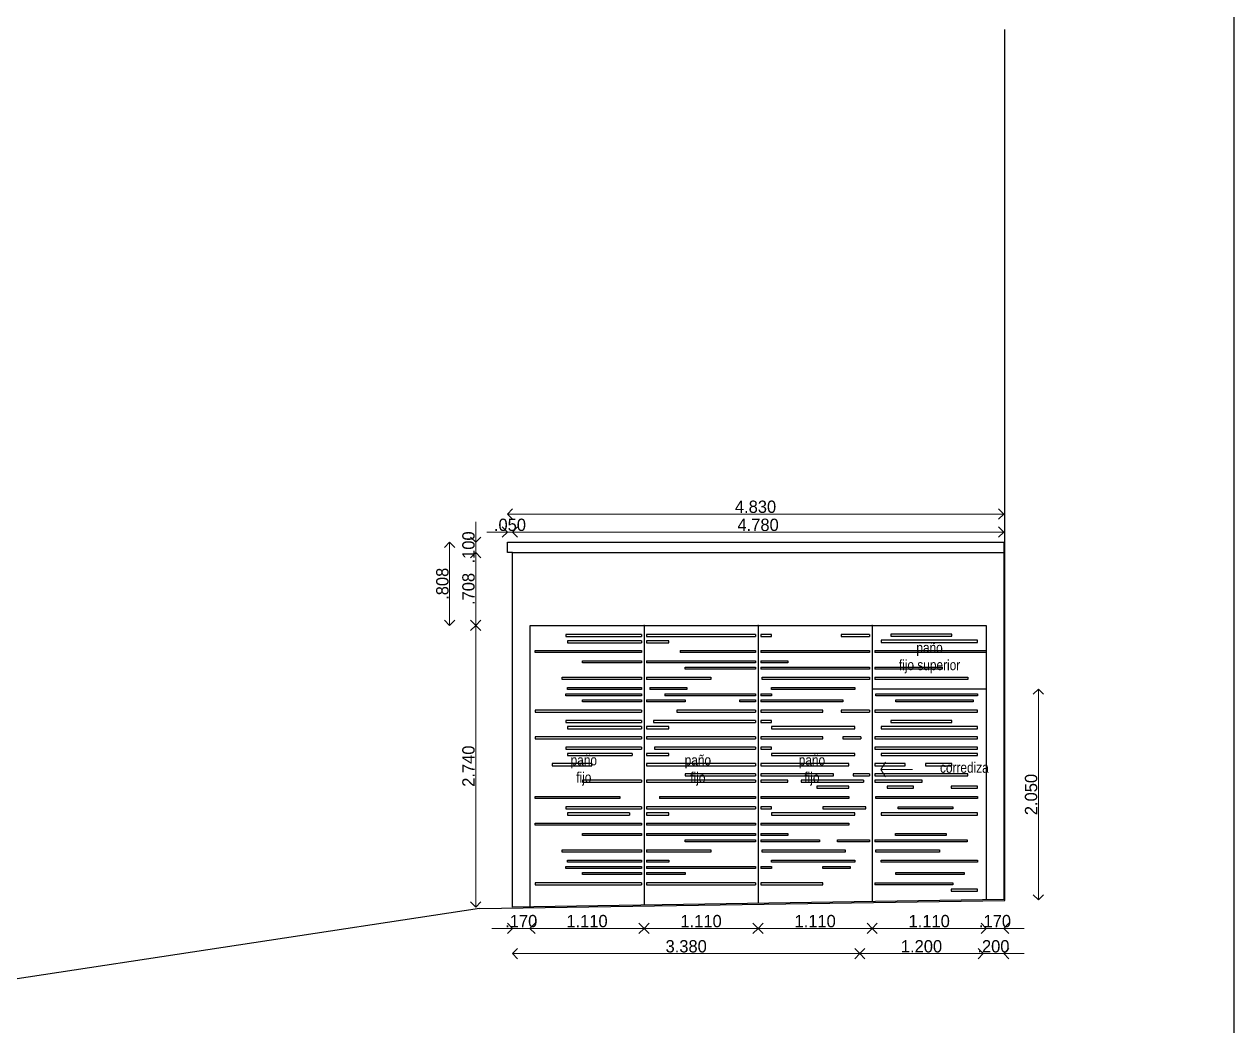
# Model space of a CAD drawing. Header units: millimetres. Extents: x 237 to 802, y 86 to 296.
# Drawn here: x 387.86 to 399.63, y 185.73 to 195.47 of the extents above; entities that cross this region are included whole.
import ezdxf

# ---------------------------------------------------------------- set-up
doc = ezdxf.new("R2010")
doc.units = ezdxf.units.MM
doc.layers.get('Defpoints').update_dxf_attribs({"color": 254})
doc.layers.add('000-COTAS ACUMULADAS', color=12, linetype='Continuous', lineweight=9)
doc.layers.add('cotas', color=154, linetype='Continuous', lineweight=5)
doc.layers.add('01-MUROS', color=6, linetype='Continuous')
doc.layers.add('02-CARPINTERÍAS', color=9, linetype='Continuous')
doc.styles.add('arial1', font='arial.ttf', dxfattribs={"height": 0.002})
doc.dimstyles.new('ann linear', dxfattribs={"dimtxt": 0.12, "dimasz": 0.1, "dimexe": 0.01, "dimexo": 0.01, "dimgap": 0.01, "dimtad": 1, "dimzin": 4, "dimdsep": 46, "dimtxsty": 'Standard', "dimblk": 'OPEN90', "dimcen": 0.1, "dimse1": 1, "dimse2": 1, "dimclrd": 256, "dimclre": 1, "dimclrt": 256, "dimadec": 0, "dimazin": 0, "dimtfac": 1, "dimtix": 1, "dimtmove": 0, "dimatfit": 3, "dimldrblk": 'DOT', "dimfxl": 0, "dimtolj": 1, "dimtzin": 0, "dimlwd": -1, "dimarcsym": 0})

# ---------------------------------------------------------------- blocks, each defined once
blk = doc.blocks.new('_OPEN90')
at = {"color": 0, "linetype": 'ByBlock'}
for p, q in [((0, 0), (-1, 0)), ((-0.5, 0.5), (0, 0)), ((0, 0), (-0.5, -0.5))]:
    blk.add_line(p, q, dxfattribs=at)
blk = doc.blocks.new('*D295')
at = {"layer": 'cotas'}
blk.add_line((392.658, 190.709), (397.288, 190.709), dxfattribs=at)
at = {"layer": 'Defpoints', "color": 0}
for p in [(397.388, 190.709), (392.558, 190.434), (397.388, 190.434)]:
    blk.add_point(p, dxfattribs=at)
at = {"layer": 'cotas', "xscale": 0.1, "yscale": 0.1, "zscale": 0.1, "rotation": 180}
blk.add_blockref('_OPEN90', (392.558, 190.709), dxfattribs=at)
at = {"layer": 'cotas', "xscale": 0.1, "yscale": 0.1, "zscale": 0.1}
blk.add_blockref('_OPEN90', (397.388, 190.709), dxfattribs=at)
at = {"layer": 'cotas', "insert": (394.973, 190.779), "char_height": 0.12, "attachment_point": 5}
blk.add_mtext('\\A1;4.830', dxfattribs=at)
blk = doc.blocks.new('_DOT')
at = {"color": 0, "linetype": 'ByBlock', "lineweight": -2}
blk.add_line((-0.5, 0), (-1, 0), dxfattribs=at)
at = {"color": 0, "linetype": 'ByBlock', "lineweight": -2, "const_width": 0.5}
blk.add_lwpolyline([(-0.25, 0, 1), (0.25, 0, 1)], format="xyb", close=True, dxfattribs=at)
blk = doc.blocks.new('*D296')
at = {"layer": 'cotas'}
blk.add_line((397.288, 190.533), (392.708, 190.533), dxfattribs=at)
at = {"layer": 'Defpoints', "color": 0}
for p in [(392.608, 190.533), (397.388, 190.434), (392.608, 190.334)]:
    blk.add_point(p, dxfattribs=at)
at = {"layer": 'cotas', "xscale": 0.1, "yscale": 0.1, "zscale": 0.1, "rotation": 180}
blk.add_blockref('_OPEN90', (392.608, 190.533), dxfattribs=at)
at = {"layer": 'cotas', "xscale": 0.1, "yscale": 0.1, "zscale": 0.1}
blk.add_blockref('_OPEN90', (397.388, 190.533), dxfattribs=at)
at = {"layer": 'cotas', "insert": (394.998, 190.603), "char_height": 0.12, "attachment_point": 5}
blk.add_mtext('\\A1;4.780', dxfattribs=at)
blk = doc.blocks.new('*D297')
at = {"layer": 'cotas'}
for p, q in [((392.458, 190.533), (392.358, 190.533)), ((392.608, 190.533), (392.558, 190.533)), ((392.708, 190.533), (392.808, 190.533))]:
    blk.add_line(p, q, dxfattribs=at)
at = {"layer": 'Defpoints', "color": 0}
for p in [(392.558, 190.533), (392.558, 190.434), (392.608, 190.334)]:
    blk.add_point(p, dxfattribs=at)
at = {"layer": 'cotas', "xscale": 0.1, "yscale": 0.1, "zscale": 0.1}
blk.add_blockref('_OPEN90', (392.558, 190.533), dxfattribs=at)
at = {"layer": 'cotas', "xscale": 0.1, "yscale": 0.1, "zscale": 0.1, "rotation": 180}
blk.add_blockref('_OPEN90', (392.608, 190.533), dxfattribs=at)
at = {"layer": 'cotas', "insert": (392.583, 190.603), "char_height": 0.12, "attachment_point": 5}
blk.add_mtext('\\A1;.050', dxfattribs=at)
blk = doc.blocks.new('*D298')
at = {"layer": 'cotas'}
blk.add_line((392.25, 186.986), (392.25, 189.526), dxfattribs=at)
at = {"layer": 'Defpoints', "color": 0}
for p in [(392.25, 189.626), (392.778, 189.626), (392.608, 186.886)]:
    blk.add_point(p, dxfattribs=at)
at = {"layer": 'cotas', "xscale": 0.1, "yscale": 0.1, "zscale": 0.1}
for p, rotation in [((392.25, 189.626), 90), ((392.25, 186.886), 270)]:
    blk.add_blockref('_OPEN90', p, dxfattribs=dict(at, rotation=rotation))
at = {"layer": 'cotas', "insert": (392.18, 188.256), "char_height": 0.12, "attachment_point": 5, "rotation": 90}
blk.add_mtext('\\A1;2.740', dxfattribs=at)
blk = doc.blocks.new('*D299')
at = {"layer": 'cotas'}
for p, q in [((392.25, 190.534), (392.25, 190.634)), ((392.25, 190.334), (392.25, 190.434)), ((392.25, 190.234), (392.25, 190.134))]:
    blk.add_line(p, q, dxfattribs=at)
at = {"layer": 'Defpoints', "color": 0}
for p in [(392.25, 190.434), (392.558, 190.434), (392.608, 190.334)]:
    blk.add_point(p, dxfattribs=at)
at = {"layer": 'cotas', "xscale": 0.1, "yscale": 0.1, "zscale": 0.1}
for p, rotation in [((392.25, 190.434), 270), ((392.25, 190.334), 90)]:
    blk.add_blockref('_OPEN90', p, dxfattribs=dict(at, rotation=rotation))
at = {"layer": 'cotas', "insert": (392.18, 190.384), "char_height": 0.12, "attachment_point": 5, "rotation": 90}
blk.add_mtext('\\A1;.100', dxfattribs=at)
blk = doc.blocks.new('*D279')
at = {"layer": 'cotas'}
blk.add_line((397.725, 187.055), (397.725, 188.905), dxfattribs=at)
at = {"layer": 'Defpoints', "color": 0}
for p in [(397.188, 189.005), (397.725, 189.005), (397.188, 186.955)]:
    blk.add_point(p, dxfattribs=at)
at = {"layer": 'cotas', "xscale": 0.1, "yscale": 0.1, "zscale": 0.1}
for p, rotation in [((397.725, 189.005), 90), ((397.725, 186.955), 270)]:
    blk.add_blockref('_OPEN90', p, dxfattribs=dict(at, rotation=rotation))
at = {"layer": 'cotas', "insert": (397.655, 187.98), "char_height": 0.12, "attachment_point": 5, "rotation": 90}
blk.add_mtext('\\A1;2.050', dxfattribs=at)
blk = doc.blocks.new('*D280')
at = {"layer": 'cotas'}
blk.add_line((396.088, 186.433), (397.088, 186.433), dxfattribs=at)
at = {"layer": 'Defpoints', "color": 0}
for p in [(395.988, 189.005), (397.188, 189.005), (397.188, 186.433)]:
    blk.add_point(p, dxfattribs=at)
at = {"layer": 'cotas', "xscale": 0.1, "yscale": 0.1, "zscale": 0.1, "rotation": 180}
blk.add_blockref('_OPEN90', (395.988, 186.433), dxfattribs=at)
at = {"layer": 'cotas', "xscale": 0.1, "yscale": 0.1, "zscale": 0.1}
blk.add_blockref('_OPEN90', (397.188, 186.433), dxfattribs=at)
at = {"layer": 'cotas', "insert": (396.588, 186.503), "char_height": 0.12, "attachment_point": 5}
blk.add_mtext('\\A1;1.200', dxfattribs=at)
blk = doc.blocks.new('*D300')
at = {"layer": 'cotas'}
for p, q in [((397.088, 186.433), (396.988, 186.433)), ((397.188, 186.433), (397.388, 186.433)), ((397.488, 186.433), (397.588, 186.433))]:
    blk.add_line(p, q, dxfattribs=at)
at = {"layer": 'Defpoints', "color": 0}
for p in [(397.188, 189.005), (397.388, 186.958), (397.388, 186.433)]:
    blk.add_point(p, dxfattribs=at)
at = {"layer": 'cotas', "xscale": 0.1, "yscale": 0.1, "zscale": 0.1}
blk.add_blockref('_OPEN90', (397.188, 186.433), dxfattribs=at)
at = {"layer": 'cotas', "xscale": 0.1, "yscale": 0.1, "zscale": 0.1, "rotation": 180}
blk.add_blockref('_OPEN90', (397.388, 186.433), dxfattribs=at)
at = {"layer": 'cotas', "insert": (397.288, 186.503), "char_height": 0.12, "attachment_point": 5}
blk.add_mtext('\\A1;.200', dxfattribs=at)
blk = doc.blocks.new('*D281')
at = {"layer": 'cotas'}
blk.add_line((395.888, 186.433), (392.708, 186.433), dxfattribs=at)
at = {"layer": 'Defpoints', "color": 0}
for p in [(395.988, 189.005), (392.608, 186.886), (392.608, 186.433)]:
    blk.add_point(p, dxfattribs=at)
at = {"layer": 'cotas', "xscale": 0.1, "yscale": 0.1, "zscale": 0.1, "rotation": 180}
blk.add_blockref('_OPEN90', (392.608, 186.433), dxfattribs=at)
at = {"layer": 'cotas', "xscale": 0.1, "yscale": 0.1, "zscale": 0.1}
blk.add_blockref('_OPEN90', (395.988, 186.433), dxfattribs=at)
at = {"layer": 'cotas', "insert": (394.298, 186.503), "char_height": 0.12, "attachment_point": 5}
blk.add_mtext('\\A1;3.380', dxfattribs=at)
blk = doc.blocks.new('*D324')
at = {"layer": 'cotas'}
blk.add_line((393.788, 186.678), (392.878, 186.678), dxfattribs=at)
at = {"layer": 'Defpoints', "color": 0}
for p in [(392.778, 187.101), (393.888, 187.101), (392.778, 186.678)]:
    blk.add_point(p, dxfattribs=at)
at = {"layer": 'cotas', "xscale": 0.1, "yscale": 0.1, "zscale": 0.1, "rotation": 180}
blk.add_blockref('_OPEN90', (392.778, 186.678), dxfattribs=at)
at = {"layer": 'cotas', "xscale": 0.1, "yscale": 0.1, "zscale": 0.1}
blk.add_blockref('_OPEN90', (393.888, 186.678), dxfattribs=at)
at = {"layer": 'cotas', "insert": (393.333, 186.748), "char_height": 0.12, "attachment_point": 5}
blk.add_mtext('\\A1;1.110', dxfattribs=at)
blk = doc.blocks.new('*D325')
at = {"layer": 'cotas'}
blk.add_line((393.988, 186.678), (394.898, 186.678), dxfattribs=at)
at = {"layer": 'Defpoints', "color": 0}
for p in [(393.888, 187.101), (394.998, 187.101), (394.998, 186.678)]:
    blk.add_point(p, dxfattribs=at)
at = {"layer": 'cotas', "xscale": 0.1, "yscale": 0.1, "zscale": 0.1, "rotation": 180}
blk.add_blockref('_OPEN90', (393.888, 186.678), dxfattribs=at)
at = {"layer": 'cotas', "xscale": 0.1, "yscale": 0.1, "zscale": 0.1}
blk.add_blockref('_OPEN90', (394.998, 186.678), dxfattribs=at)
at = {"layer": 'cotas', "insert": (394.443, 186.748), "char_height": 0.12, "attachment_point": 5}
blk.add_mtext('\\A1;1.110', dxfattribs=at)
blk = doc.blocks.new('*D326')
at = {"layer": 'cotas'}
blk.add_line((395.098, 186.678), (396.008, 186.678), dxfattribs=at)
at = {"layer": 'Defpoints', "color": 0}
for p in [(394.998, 187.101), (396.108, 187.101), (396.108, 186.678)]:
    blk.add_point(p, dxfattribs=at)
at = {"layer": 'cotas', "xscale": 0.1, "yscale": 0.1, "zscale": 0.1, "rotation": 180}
blk.add_blockref('_OPEN90', (394.998, 186.678), dxfattribs=at)
at = {"layer": 'cotas', "xscale": 0.1, "yscale": 0.1, "zscale": 0.1}
blk.add_blockref('_OPEN90', (396.108, 186.678), dxfattribs=at)
at = {"layer": 'cotas', "insert": (395.553, 186.748), "char_height": 0.12, "attachment_point": 5}
blk.add_mtext('\\A1;1.110', dxfattribs=at)
blk = doc.blocks.new('*D327')
at = {"layer": 'cotas'}
blk.add_line((396.208, 186.678), (397.118, 186.678), dxfattribs=at)
at = {"layer": 'Defpoints', "color": 0}
for p in [(396.108, 187.101), (397.218, 186.955), (397.218, 186.678)]:
    blk.add_point(p, dxfattribs=at)
at = {"layer": 'cotas', "xscale": 0.1, "yscale": 0.1, "zscale": 0.1, "rotation": 180}
blk.add_blockref('_OPEN90', (396.108, 186.678), dxfattribs=at)
at = {"layer": 'cotas', "xscale": 0.1, "yscale": 0.1, "zscale": 0.1}
blk.add_blockref('_OPEN90', (397.218, 186.678), dxfattribs=at)
at = {"layer": 'cotas', "insert": (396.663, 186.748), "char_height": 0.12, "attachment_point": 5}
blk.add_mtext('\\A1;1.110', dxfattribs=at)
blk = doc.blocks.new('*D328')
at = {"layer": 'cotas'}
for p, q in [((397.118, 186.678), (397.018, 186.678)), ((397.218, 186.678), (397.388, 186.678)), ((397.488, 186.678), (397.588, 186.678))]:
    blk.add_line(p, q, dxfattribs=at)
at = {"layer": 'Defpoints', "color": 0}
for p in [(397.218, 186.955), (397.388, 186.958), (397.388, 186.678)]:
    blk.add_point(p, dxfattribs=at)
at = {"layer": 'cotas', "xscale": 0.1, "yscale": 0.1, "zscale": 0.1}
blk.add_blockref('_OPEN90', (397.218, 186.678), dxfattribs=at)
at = {"layer": 'cotas', "xscale": 0.1, "yscale": 0.1, "zscale": 0.1, "rotation": 180}
blk.add_blockref('_OPEN90', (397.388, 186.678), dxfattribs=at)
at = {"layer": 'cotas', "insert": (397.303, 186.748), "char_height": 0.12, "attachment_point": 5}
blk.add_mtext('\\A1;.170', dxfattribs=at)
blk = doc.blocks.new('*D285')
at = {"layer": 'cotas'}
for p, q in [((392.508, 186.678), (392.408, 186.678)), ((392.778, 186.678), (392.608, 186.678)), ((392.878, 186.678), (392.978, 186.678))]:
    blk.add_line(p, q, dxfattribs=at)
at = {"layer": 'Defpoints', "color": 0}
for p in [(392.778, 187.101), (392.608, 186.886), (392.608, 186.678)]:
    blk.add_point(p, dxfattribs=at)
at = {"layer": 'cotas', "xscale": 0.1, "yscale": 0.1, "zscale": 0.1}
blk.add_blockref('_OPEN90', (392.608, 186.678), dxfattribs=at)
at = {"layer": 'cotas', "xscale": 0.1, "yscale": 0.1, "zscale": 0.1, "rotation": 180}
blk.add_blockref('_OPEN90', (392.778, 186.678), dxfattribs=at)
at = {"layer": 'cotas', "insert": (392.693, 186.748), "char_height": 0.12, "attachment_point": 5}
blk.add_mtext('\\A1;.170', dxfattribs=at)
blk = doc.blocks.new('*D284')
at = {"layer": 'cotas'}
blk.add_line((392.25, 189.726), (392.25, 190.234), dxfattribs=at)
at = {"layer": 'Defpoints', "color": 0}
for p in [(392.25, 190.334), (392.608, 190.334), (392.778, 189.626)]:
    blk.add_point(p, dxfattribs=at)
at = {"layer": 'cotas', "xscale": 0.1, "yscale": 0.1, "zscale": 0.1}
for p, rotation in [((392.25, 190.334), 90), ((392.25, 189.626), 270)]:
    blk.add_blockref('_OPEN90', p, dxfattribs=dict(at, rotation=rotation))
at = {"layer": 'cotas', "insert": (392.18, 189.98), "char_height": 0.12, "attachment_point": 5, "rotation": 90}
blk.add_mtext('\\A1;.708', dxfattribs=at)
blk = doc.blocks.new('*D322')
at = {"layer": 'cotas'}
blk.add_line((391.996, 189.726), (391.996, 190.334), dxfattribs=at)
at = {"layer": 'Defpoints', "color": 0}
for p in [(391.996, 190.434), (392.778, 190.434), (392.778, 189.626)]:
    blk.add_point(p, dxfattribs=at)
at = {"layer": 'cotas', "xscale": 0.1, "yscale": 0.1, "zscale": 0.1}
for p, rotation in [((391.996, 190.434), 90), ((391.996, 189.626), 270)]:
    blk.add_blockref('_OPEN90', p, dxfattribs=dict(at, rotation=rotation))
at = {"layer": 'cotas', "insert": (391.926, 190.03), "char_height": 0.12, "attachment_point": 5, "rotation": 90}
blk.add_mtext('\\A1;.808', dxfattribs=at)

msp = doc.modelspace()

# ---------------------------------------------------------------- linework, layer by layer
at = {"layer": '000-COTAS ACUMULADAS'}
for points in [[(396.3249, 188.2241), (396.1921, 188.2241), (396.2384, 188.2949)], [(396.5013, 188.2241), (396.1921, 188.2241), (396.2384, 188.1532)]]:
    msp.add_lwpolyline(points, dxfattribs=at)
at = {"layer": '01-MUROS'}
for p, q in [((397.3984, 186.9481), (397.3984, 195.4234)), ((392.2884, 186.8709), (397.3984, 186.9481)), ((392.2884, 186.8709), (385.6984, 185.8709))]:
    msp.add_line(p, q, dxfattribs=at)
at = {"layer": '02-CARPINTERÍAS'}
for p, q in [((392.6084, 190.3338), (397.3884, 190.3338)), ((392.7784, 186.8883), (392.7784, 189.6257)), ((392.7784, 189.6257), (397.2184, 189.6257)), ((393.8634, 189.536), (393.8634, 189.516)), ((393.8884, 189.6257), (393.8884, 186.9051)), ((393.9134, 189.536), (393.9134, 189.516)), ((394.9734, 189.536), (394.9734, 189.516)), ((394.9984, 189.6257), (394.9984, 186.9219)), ((395.0234, 189.536), (395.0234, 189.516)), ((396.0834, 189.536), (396.0834, 189.516)), ((396.1084, 189.6257), (396.1084, 186.9386)), ((397.2184, 189.6257), (397.2184, 186.9554)), ((393.8634, 189.476), (393.8634, 189.456)), ((393.9134, 189.476), (393.9134, 189.456)), ((393.8634, 189.3807), (393.8634, 189.3607)), ((393.8634, 189.2807), (393.8634, 189.2607)), ((393.9134, 189.2807), (393.9134, 189.2607)), ((394.241, 189.3807), (394.241, 189.3607)), ((394.9734, 189.3807), (394.9734, 189.3607)), ((394.9734, 189.2807), (394.9734, 189.2607)), ((395.0234, 189.3807), (395.0234, 189.3607)), ((395.0234, 189.2807), (395.0234, 189.2607)), ((396.0834, 189.3807), (396.0834, 189.3607)), ((396.1334, 189.3807), (396.1334, 189.3607)), ((394.9734, 189.2207), (394.9734, 189.2007)), ((395.0234, 189.2207), (395.0234, 189.2007)), ((396.0834, 189.2207), (396.0834, 189.2007)), ((396.1334, 189.2207), (396.1334, 189.2007)), ((393.8634, 189.1207), (393.8634, 189.1007)), ((393.9134, 189.1207), (393.9134, 189.1007)), ((396.0834, 189.1207), (396.0834, 189.1007)), ((396.1334, 189.1207), (396.1334, 189.1007)), ((393.8634, 189.0207), (393.8634, 189.0007)), ((393.8634, 188.9607), (393.8634, 188.9407)), ((393.9457, 189.0207), (393.9457, 189.0007)), ((394.0906, 188.9607), (394.0906, 188.9407)), ((394.9734, 188.9607), (394.9734, 188.9407)), ((395.0234, 188.9607), (395.0234, 188.9407)), ((397.2184, 189.0054), (396.1084, 189.0054)), ((393.8634, 188.9007), (393.8634, 188.8807)), ((393.9134, 188.9007), (393.9134, 188.8807)), ((394.9734, 188.9007), (394.9734, 188.8807)), ((395.0234, 188.9007), (395.0234, 188.8807)), ((393.8634, 188.8007), (393.8634, 188.7807)), ((393.8634, 188.7007), (393.8634, 188.6807)), ((393.9796, 188.7007), (393.9796, 188.6807)), ((394.2077, 188.8007), (394.2077, 188.7807)), ((394.9734, 188.8007), (394.9734, 188.7807)), ((394.9734, 188.7007), (394.9734, 188.6807)), ((395.0234, 188.8007), (395.0234, 188.7807)), ((395.0234, 188.7007), (395.0234, 188.6807)), ((396.0834, 188.8007), (396.0834, 188.7807)), ((396.1334, 188.8007), (396.1334, 188.7807)), ((393.8634, 188.6407), (393.8634, 188.6207)), ((393.9134, 188.6407), (393.9134, 188.6207)), ((393.8634, 188.5407), (393.8634, 188.5207)), ((393.9134, 188.5407), (393.9134, 188.5207)), ((394.9734, 188.5407), (394.9734, 188.5207)), ((395.0234, 188.5407), (395.0234, 188.5207)), ((395.9969, 188.5407), (395.9969, 188.5207)), ((396.1334, 188.5407), (396.1334, 188.5207)), ((393.7732, 188.3807), (393.7732, 188.3607)), ((393.8634, 188.4407), (393.8634, 188.4207)), ((393.9134, 188.3807), (393.9134, 188.3607)), ((393.9904, 188.4407), (393.9904, 188.4207)), ((394.9734, 188.4407), (394.9734, 188.4207)), ((395.0234, 188.4407), (395.0234, 188.4207)), ((396.1334, 188.4407), (396.1334, 188.4207)), ((393.9134, 188.2807), (393.9134, 188.2607)), ((394.9734, 188.2807), (394.9734, 188.2607)), ((395.0234, 188.2807), (395.0234, 188.2607)), ((396.1334, 188.2807), (396.1334, 188.2607)), ((393.8634, 188.1207), (393.8634, 188.1007)), ((393.9134, 188.1207), (393.9134, 188.1007)), ((394.9734, 188.1807), (394.9734, 188.1607)), ((394.9734, 188.1207), (394.9734, 188.1007)), ((395.0234, 188.1807), (395.0234, 188.1607)), ((395.0234, 188.1207), (395.0234, 188.1007)), ((396.0233, 188.1207), (396.0233, 188.1007)), ((396.0834, 188.1807), (396.0834, 188.1607)), ((396.1334, 188.1807), (396.1334, 188.1607)), ((396.1334, 188.1207), (396.1334, 188.1007)), ((393.6508, 187.9607), (393.6508, 187.9407)), ((394.0386, 187.9607), (394.0386, 187.9407)), ((394.9734, 187.9607), (394.9734, 187.9407)), ((395.0234, 187.9607), (395.0234, 187.9407)), ((393.7466, 187.8007), (393.7466, 187.7807)), ((393.8634, 187.8607), (393.8634, 187.8407)), ((393.9134, 187.8607), (393.9134, 187.8407)), ((393.9134, 187.8007), (393.9134, 187.7807)), ((394.9734, 187.8607), (394.9734, 187.8407)), ((395.0234, 187.8607), (395.0234, 187.8407)), ((393.8634, 187.7007), (393.8634, 187.6807)), ((393.9134, 187.7007), (393.9134, 187.6807)), ((394.9734, 187.7007), (394.9734, 187.6807)), ((395.0234, 187.7007), (395.0234, 187.6807)), ((393.8634, 187.6007), (393.8634, 187.5807)), ((393.9134, 187.6007), (393.9134, 187.5807)), ((394.9734, 187.6007), (394.9734, 187.5807)), ((394.9734, 187.5407), (394.9734, 187.5207)), ((395.0234, 187.6007), (395.0234, 187.5807)), ((395.0234, 187.5407), (395.0234, 187.5207)), ((396.0834, 187.5407), (396.0834, 187.5207)), ((396.1334, 187.5407), (396.1334, 187.5207)), ((393.8634, 187.4407), (393.8634, 187.4207)), ((393.9134, 187.4407), (393.9134, 187.4207)), ((393.8634, 187.3407), (393.8634, 187.3207)), ((393.8634, 187.2807), (393.8634, 187.2607)), ((393.9134, 187.3407), (393.9134, 187.3207)), ((393.9134, 187.2807), (393.9134, 187.2607)), ((394.9734, 187.2807), (394.9734, 187.2607)), ((395.0234, 187.2807), (395.0234, 187.2607)), ((393.8634, 187.2207), (393.8634, 187.2007)), ((393.9134, 187.2207), (393.9134, 187.2007)), ((393.8634, 187.1207), (393.8634, 187.1007)), ((393.9134, 187.1207), (393.9134, 187.1007)), ((394.9734, 187.1207), (394.9734, 187.1007)), ((395.0234, 187.1207), (395.0234, 187.1007)), ((396.1334, 187.1207), (396.1334, 187.1007)), ((396.1334, 186.939), (396.1334, 186.9386)), ((393.9134, 186.9054), (393.9134, 186.9051)), ((395.0234, 186.9222), (395.0234, 186.9219))]:
    msp.add_line(p, q, dxfattribs=at)
for points in [[(359.7637, 203.1193), (399.6272, 203.1193), (399.6272, 172.9233), (359.7637, 172.9233)], [(397.3884, 186.958), (392.6084, 186.8857), (392.6084, 190.3338), (392.5584, 190.3338), (392.5584, 190.4338), (397.3884, 190.4338)], [(396.2904, 189.5204), (396.8827, 189.5204), (396.8827, 189.5404), (396.2904, 189.5404)], [(396.194, 189.4604), (397.1327, 189.4604), (397.1327, 189.4804), (396.194, 189.4804)], [(395.1284, 189.0207), (395.9384, 189.0207), (395.9384, 189.0007), (395.1284, 189.0007)], [(396.1425, 188.9607), (397.1327, 188.9607), (397.1327, 188.9407), (396.1425, 188.9407)], [(397.0902, 188.8807), (396.3396, 188.8807), (396.3396, 188.9007), (397.0902, 188.9007)], [(396.2904, 188.6807), (396.8827, 188.6807), (396.8827, 188.7007), (396.2904, 188.7007)], [(395.1284, 188.6207), (395.9384, 188.6207), (395.9384, 188.6407), (395.1284, 188.6407)], [(396.194, 188.6207), (397.1327, 188.6207), (397.1327, 188.6407), (396.194, 188.6407)], [(395.1284, 188.3607), (395.9384, 188.3607), (395.9384, 188.3807), (395.1284, 188.3807)], [(396.194, 188.3607), (397.1327, 188.3607), (397.1327, 188.3807), (396.194, 188.3807)], [(392.9928, 188.2607), (393.3784, 188.2607), (393.3784, 188.2807), (392.9928, 188.2807)], [(396.6256, 188.2607), (396.8828, 188.2607), (396.8828, 188.2807), (396.6256, 188.2807)], [(395.5684, 188.0407), (395.8812, 188.0407), (395.8812, 188.0607), (395.5684, 188.0607)], [(396.2542, 188.0407), (396.5114, 188.0407), (396.5114, 188.0607), (396.2542, 188.0607)], [(396.8756, 188.0407), (397.1328, 188.0407), (397.1328, 188.0607), (396.8756, 188.0607)], [(397.1327, 187.9407), (396.144, 187.9407), (396.144, 187.9607), (397.1327, 187.9607)], [(395.1284, 187.7807), (395.9384, 187.7807), (395.9384, 187.8007), (395.1284, 187.8007)], [(395.6284, 187.8407), (396.0451, 187.8407), (396.0451, 187.8607), (395.6284, 187.8607)], [(396.194, 187.7807), (397.1327, 187.7807), (397.1327, 187.8007), (396.194, 187.8007)], [(396.3622, 187.8607), (396.8931, 187.8607), (396.8931, 187.8407), (396.3622, 187.8407)], [(396.8269, 187.5807), (396.3358, 187.5807), (396.3358, 187.6007), (396.8269, 187.6007)], [(395.8442, 187.4207), (395.0384, 187.4207), (395.0384, 187.4407), (395.8442, 187.4407)], [(396.7619, 187.4207), (396.144, 187.4207), (396.144, 187.4407), (396.7619, 187.4407)], [(395.1284, 187.3407), (395.9384, 187.3407), (395.9384, 187.3207), (395.1284, 187.3207)], [(395.6284, 187.2807), (395.8949, 187.2807), (395.8949, 187.2607), (395.6284, 187.2607)], [(396.194, 187.3407), (397.1327, 187.3407), (397.1327, 187.3207), (396.194, 187.3207)], [(397.0046, 187.2007), (396.3396, 187.2007), (396.3396, 187.2207), (397.0046, 187.2207)], [(396.8756, 187.0407), (397.1328, 187.0407), (397.1328, 187.0607), (396.8756, 187.0607)]]:
    msp.add_lwpolyline(points, close=True, dxfattribs=at)
for points in [[(393.8634, 189.536), (393.1284, 189.536), (393.1284, 189.516), (393.8634, 189.516)], [(394.9734, 189.536), (393.9134, 189.536)], [(393.9134, 189.516), (394.9734, 189.516)], [(395.0234, 189.516), (395.1284, 189.516), (395.1284, 189.536), (395.0234, 189.536)], [(396.0834, 189.536), (395.8054, 189.536), (395.8054, 189.516), (396.0834, 189.516)], [(393.8634, 189.476), (393.1428, 189.476), (393.1428, 189.456), (393.8634, 189.456)], [(393.9134, 189.456), (394.1284, 189.456), (394.1284, 189.476), (393.9134, 189.476)], [(393.8634, 189.3607), (392.8284, 189.3607), (392.8284, 189.3807), (393.8634, 189.3807)], [(393.8634, 189.2607), (393.2884, 189.2607), (393.2884, 189.2807), (393.8634, 189.2807)], [(393.9134, 189.2807), (394.9734, 189.2807)], [(394.241, 189.3807), (394.9734, 189.3807)], [(394.9734, 189.3607), (394.241, 189.3607)], [(395.0234, 189.3807), (396.0834, 189.3807)], [(396.0834, 189.3607), (395.0234, 189.3607)], [(395.0234, 189.2807), (395.2884, 189.2807), (395.2884, 189.2607), (395.0234, 189.2607)], [(396.1334, 189.3807), (397.2184, 189.3807), (397.2184, 189.3607), (396.1334, 189.3607)], [(394.9734, 189.2607), (393.9134, 189.2607)], [(394.9734, 189.2007), (394.2884, 189.2007), (394.2884, 189.2207), (394.9734, 189.2207)], [(395.0234, 189.2207), (396.0834, 189.2207)], [(396.0834, 189.2007), (395.0234, 189.2007)], [(396.1334, 189.2207), (396.7884, 189.2207), (396.7884, 189.2007), (396.1334, 189.2007)], [(393.8634, 189.1007), (393.0928, 189.1007), (393.0928, 189.1207), (393.8634, 189.1207)], [(393.9134, 189.1207), (394.5384, 189.1207), (394.5384, 189.1007), (393.9134, 189.1007)], [(396.0834, 189.1007), (395.0384, 189.1007), (395.0384, 189.1207), (396.0834, 189.1207)], [(396.1334, 189.1207), (397.0384, 189.1207), (397.0384, 189.1007), (396.1334, 189.1007)], [(393.8634, 188.9407), (393.1284, 188.9407), (393.1284, 188.9607), (393.8634, 188.9607)], [(393.8634, 189.0007), (393.1428, 189.0007), (393.1428, 189.0207), (393.8634, 189.0207)], [(393.9457, 189.0207), (394.3056, 189.0207), (394.3056, 189.0007), (393.9457, 189.0007)], [(394.0906, 188.9607), (394.9734, 188.9607)], [(394.9734, 188.9407), (394.0906, 188.9407)], [(395.0234, 188.9607), (395.1284, 188.9607), (395.1284, 188.9407), (395.0234, 188.9407)], [(393.8634, 188.8807), (393.2884, 188.8807), (393.2884, 188.9007), (393.8634, 188.9007)], [(393.9134, 188.9007), (394.2884, 188.9007), (394.2884, 188.8807), (393.9134, 188.8807)], [(394.9734, 188.8807), (394.8212, 188.8807), (394.8212, 188.9007), (394.9734, 188.9007)], [(395.0234, 188.9007), (395.8212, 188.9007), (395.8212, 188.8807), (395.0234, 188.8807)], [(393.8634, 188.8007), (392.8284, 188.8007), (392.8284, 188.7807), (393.8634, 188.7807)], [(393.8634, 188.7007), (393.1284, 188.7007), (393.1284, 188.6807), (393.8634, 188.6807)], [(394.9734, 188.7007), (393.9796, 188.7007)], [(394.9734, 188.8007), (394.2077, 188.8007)], [(394.2077, 188.7807), (394.9734, 188.7807)], [(395.0234, 188.7807), (395.6284, 188.7807), (395.6284, 188.8007), (395.0234, 188.8007)], [(395.0234, 188.6807), (395.1284, 188.6807), (395.1284, 188.7007), (395.0234, 188.7007)], [(396.0834, 188.8007), (395.8054, 188.8007), (395.8054, 188.7807), (396.0834, 188.7807)], [(396.1334, 188.7807), (397.1327, 188.7807), (397.1327, 188.8007), (396.1334, 188.8007)], [(393.8634, 188.6407), (393.1428, 188.6407), (393.1428, 188.6207), (393.8634, 188.6207)], [(393.9134, 188.6207), (394.1284, 188.6207), (394.1284, 188.6407), (393.9134, 188.6407)], [(393.9796, 188.6807), (394.9734, 188.6807)], [(393.8634, 188.5407), (392.8284, 188.5407), (392.8284, 188.5207), (393.8634, 188.5207)], [(394.9734, 188.5407), (393.9134, 188.5407)], [(393.9134, 188.5207), (394.9734, 188.5207)], [(395.0234, 188.5207), (395.6284, 188.5207), (395.6284, 188.5407), (395.0234, 188.5407)], [(395.9969, 188.5407), (395.8218, 188.5407), (395.8218, 188.5207), (395.9969, 188.5207)], [(396.1334, 188.5207), (397.1327, 188.5207), (397.1327, 188.5407), (396.1334, 188.5407)], [(393.8634, 188.4407), (393.1284, 188.4407), (393.1284, 188.4207), (393.8634, 188.4207)], [(393.7732, 188.3807), (393.1428, 188.3807), (393.1428, 188.3607), (393.7732, 188.3607)], [(393.9134, 188.3607), (394.1284, 188.3607), (394.1284, 188.3807), (393.9134, 188.3807)], [(394.9734, 188.4407), (393.9904, 188.4407)], [(393.9904, 188.4207), (394.9734, 188.4207)], [(395.0234, 188.4207), (395.1284, 188.4207), (395.1284, 188.4407), (395.0234, 188.4407)], [(396.1334, 188.4207), (397.1327, 188.4207), (397.1327, 188.4407), (396.1334, 188.4407)], [(394.9734, 188.2807), (393.9134, 188.2807)], [(393.9134, 188.2607), (394.9734, 188.2607)], [(395.0234, 188.2607), (395.8815, 188.2607), (395.8815, 188.2807), (395.0234, 188.2807)], [(396.1334, 188.2607), (396.4296, 188.2607), (396.4296, 188.2807), (396.1334, 188.2807)], [(393.8634, 188.1207), (393.2884, 188.1207), (393.2884, 188.1007), (393.8634, 188.1007)], [(394.9734, 188.1207), (393.9134, 188.1207)], [(394.9734, 188.1807), (394.2884, 188.1807), (394.2884, 188.1607), (394.9734, 188.1607)], [(395.0234, 188.1607), (395.7315, 188.1607), (395.7315, 188.1807), (395.0234, 188.1807)], [(395.0234, 188.1007), (395.2884, 188.1007), (395.2884, 188.1207), (395.0234, 188.1207)], [(396.0233, 188.1207), (395.4171, 188.1207), (395.4171, 188.1007), (396.0233, 188.1007)], [(396.0834, 188.1807), (395.9219, 188.1807), (395.9219, 188.1607), (396.0834, 188.1607)], [(396.1334, 188.1607), (397.0387, 188.1607), (397.0387, 188.1807), (396.1334, 188.1807)], [(396.1334, 188.1007), (396.5956, 188.1007), (396.5956, 188.1207), (396.1334, 188.1207)], [(393.9134, 188.1007), (394.9734, 188.1007)], [(393.6508, 187.9407), (392.8284, 187.9407), (392.8284, 187.9607), (393.6508, 187.9607)], [(394.0386, 187.9607), (394.9734, 187.9607)], [(394.9734, 187.9407), (394.0386, 187.9407)], [(395.0234, 187.9607), (395.8811, 187.9607), (395.8811, 187.9407), (395.0234, 187.9407)], [(393.8634, 187.8607), (393.1284, 187.8607), (393.1284, 187.8407), (393.8634, 187.8407)], [(393.7466, 187.8007), (393.1428, 187.8007), (393.1428, 187.7807), (393.7466, 187.7807)], [(394.9734, 187.8607), (393.9134, 187.8607)], [(393.9134, 187.8407), (394.9734, 187.8407)], [(393.9134, 187.7807), (394.1284, 187.7807), (394.1284, 187.8007), (393.9134, 187.8007)], [(395.0234, 187.8407), (395.1284, 187.8407), (395.1284, 187.8607), (395.0234, 187.8607)], [(393.8634, 187.6807), (392.8284, 187.6807), (392.8284, 187.7007), (393.8634, 187.7007)], [(393.9134, 187.7007), (394.9734, 187.7007)], [(394.9734, 187.6807), (393.9134, 187.6807)], [(395.0234, 187.7007), (395.8811, 187.7007), (395.8811, 187.6807), (395.0234, 187.6807)], [(393.8634, 187.5807), (393.2884, 187.5807), (393.2884, 187.6007), (393.8634, 187.6007)], [(393.9134, 187.6007), (394.9734, 187.6007)], [(394.9734, 187.5807), (393.9134, 187.5807)], [(394.9734, 187.5207), (394.2884, 187.5207), (394.2884, 187.5407), (394.9734, 187.5407)], [(395.0234, 187.6007), (395.2884, 187.6007), (395.2884, 187.5807), (395.0234, 187.5807)], [(395.0234, 187.5407), (395.5942, 187.5407), (395.5942, 187.5207), (395.0234, 187.5207)], [(396.0834, 187.5207), (395.7708, 187.5207), (395.7708, 187.5407), (396.0834, 187.5407)], [(396.1334, 187.5407), (397.0327, 187.5407), (397.0327, 187.5207), (396.1334, 187.5207)], [(393.8634, 187.4207), (393.0928, 187.4207), (393.0928, 187.4407), (393.8634, 187.4407)], [(393.9134, 187.4407), (394.5384, 187.4407), (394.5384, 187.4207), (393.9134, 187.4207)], [(393.8634, 187.2607), (393.1284, 187.2607), (393.1284, 187.2807), (393.8634, 187.2807)], [(393.8634, 187.3207), (393.1428, 187.3207), (393.1428, 187.3407), (393.8634, 187.3407)], [(393.9134, 187.3407), (394.1284, 187.3407), (394.1284, 187.3207), (393.9134, 187.3207)], [(393.9134, 187.2807), (394.9734, 187.2807)], [(395.0234, 187.2807), (395.1284, 187.2807), (395.1284, 187.2607), (395.0234, 187.2607)], [(393.8634, 187.2007), (393.2884, 187.2007), (393.2884, 187.2207), (393.8634, 187.2207)], [(394.9734, 187.2607), (393.9134, 187.2607)], [(393.9134, 187.2207), (394.2884, 187.2207), (394.2884, 187.2007), (393.9134, 187.2007)], [(393.8634, 187.1207), (392.8284, 187.1207), (392.8284, 187.1007), (393.8634, 187.1007)], [(394.9734, 187.1207), (393.9134, 187.1207)], [(393.9134, 187.1007), (394.9734, 187.1007)], [(395.0234, 187.1007), (395.6284, 187.1007), (395.6284, 187.1207), (395.0234, 187.1207)], [(396.1334, 187.1207), (396.8931, 187.1207), (396.8931, 187.1007), (396.1334, 187.1007)]]:
    msp.add_lwpolyline(points, dxfattribs=at)
for p in [(393.8884, 189.6257), (394.9984, 189.6257), (396.1084, 189.6257)]:
    msp.add_point(p, dxfattribs=at)

# ---------------------------------------------------------------- texts
at = {"layer": '000-COTAS ACUMULADAS', "char_height": 0.1008, "style": 'arial1'}
for s, insert, attachment_point in [('{\\fArial Narrow|b0|i0|c0|p34;paño \\Pfijo superior}', (396.6664, 189.4587), 2), ('{\\fArial Narrow|b0|i0|c0|p34;paño \\Pfijo}', (393.3018, 188.3654), 2), ('{\\fArial Narrow|b0|i0|c0|p34;paño \\Pfijo}', (394.4118, 188.3654), 2), ('{\\fArial Narrow|b0|i0|c0|p34;paño \\Pfijo}', (395.5218, 188.3654), 2), ('{\\fArial Narrow|b0|i0|c0|p34;corrediza}', (396.7679, 188.293), 1)]:
    msp.add_mtext(s, dxfattribs=dict(at, insert=insert, attachment_point=attachment_point))

# ---------------------------------------------------------------- dimensions: what is measured, and where the dimension line sits
at = {"layer": 'cotas'}
for base, p1, p2, picture, middle in [((397.3884, 190.709), (392.5584, 190.4338), (397.3884, 190.4338), '*D295', (394.9734, 190.779)), ((392.5584, 190.5325), (392.6084, 190.3338), (392.5584, 190.4338), '*D297', (392.5834, 190.6025)), ((392.6084, 190.5325), (397.3884, 190.4338), (392.6084, 190.3338), '*D296', (394.9984, 190.6025)), ((392.6084, 186.4329), (395.9884, 189.005), (392.6084, 186.8857), '*D281', (394.2984, 186.5029)), ((397.1884, 186.4329), (395.9884, 189.005), (397.1884, 189.005), '*D280', (396.5884, 186.5029)), ((397.3884, 186.4329), (397.1884, 189.005), (397.3884, 186.958), '*D300', (397.2884, 186.5029)), ((392.6084, 186.6779), (392.7784, 187.1007), (392.6084, 186.8857), '*D285', (392.6934, 186.7479)), ((392.7784, 186.6779), (393.8884, 187.1007), (392.7784, 187.1007), '*D324', (393.3334, 186.7479)), ((394.9984, 186.6779), (393.8884, 187.1007), (394.9984, 187.1007), '*D325', (394.4434, 186.7479)), ((396.1084, 186.6779), (394.9984, 187.1007), (396.1084, 187.1007), '*D326', (395.5534, 186.7479)), ((397.2184, 186.6779), (396.1084, 187.1007), (397.2184, 186.9554), '*D327', (396.6634, 186.7479)), ((397.3884, 186.6779), (397.2184, 186.9554), (397.3884, 186.958), '*D328', (397.3034, 186.7479))]:
    dim = msp.add_linear_dim(base=base, p1=p1, p2=p2, dimstyle='ann linear', override={"dimdec": 3, "dimtdec": 3, "dimfxl": 1.25}, dxfattribs=at)
    dim.commit()
    dim.dimension.update_dxf_attribs({"geometry": picture, "text_midpoint": middle})
for base, p1, p2, picture, middle in [((392.2498, 190.4338), (392.6084, 190.3338), (392.5584, 190.4338), '*D299', (392.1798, 190.3838)), ((391.9956, 190.4338), (392.7784, 189.6257), (392.7784, 190.4338), '*D322', (391.9256, 190.0298)), ((392.2498, 190.3338), (392.7784, 189.6257), (392.6084, 190.3338), '*D284', (392.1798, 189.9798)), ((392.2498, 189.6257), (392.6084, 186.8857), (392.7784, 189.6257), '*D298', (392.1798, 188.2557)), ((397.7251, 189.005), (397.1884, 186.955), (397.1884, 189.005), '*D279', (397.6551, 187.98))]:
    dim = msp.add_linear_dim(base=base, p1=p1, p2=p2, angle=90, dimstyle='ann linear', override={"dimdec": 3, "dimtdec": 3, "dimfxl": 1.25}, dxfattribs=at)
    dim.commit()
    dim.dimension.update_dxf_attribs({"geometry": picture, "text_midpoint": middle})

doc.saveas('drawing.dxf')
